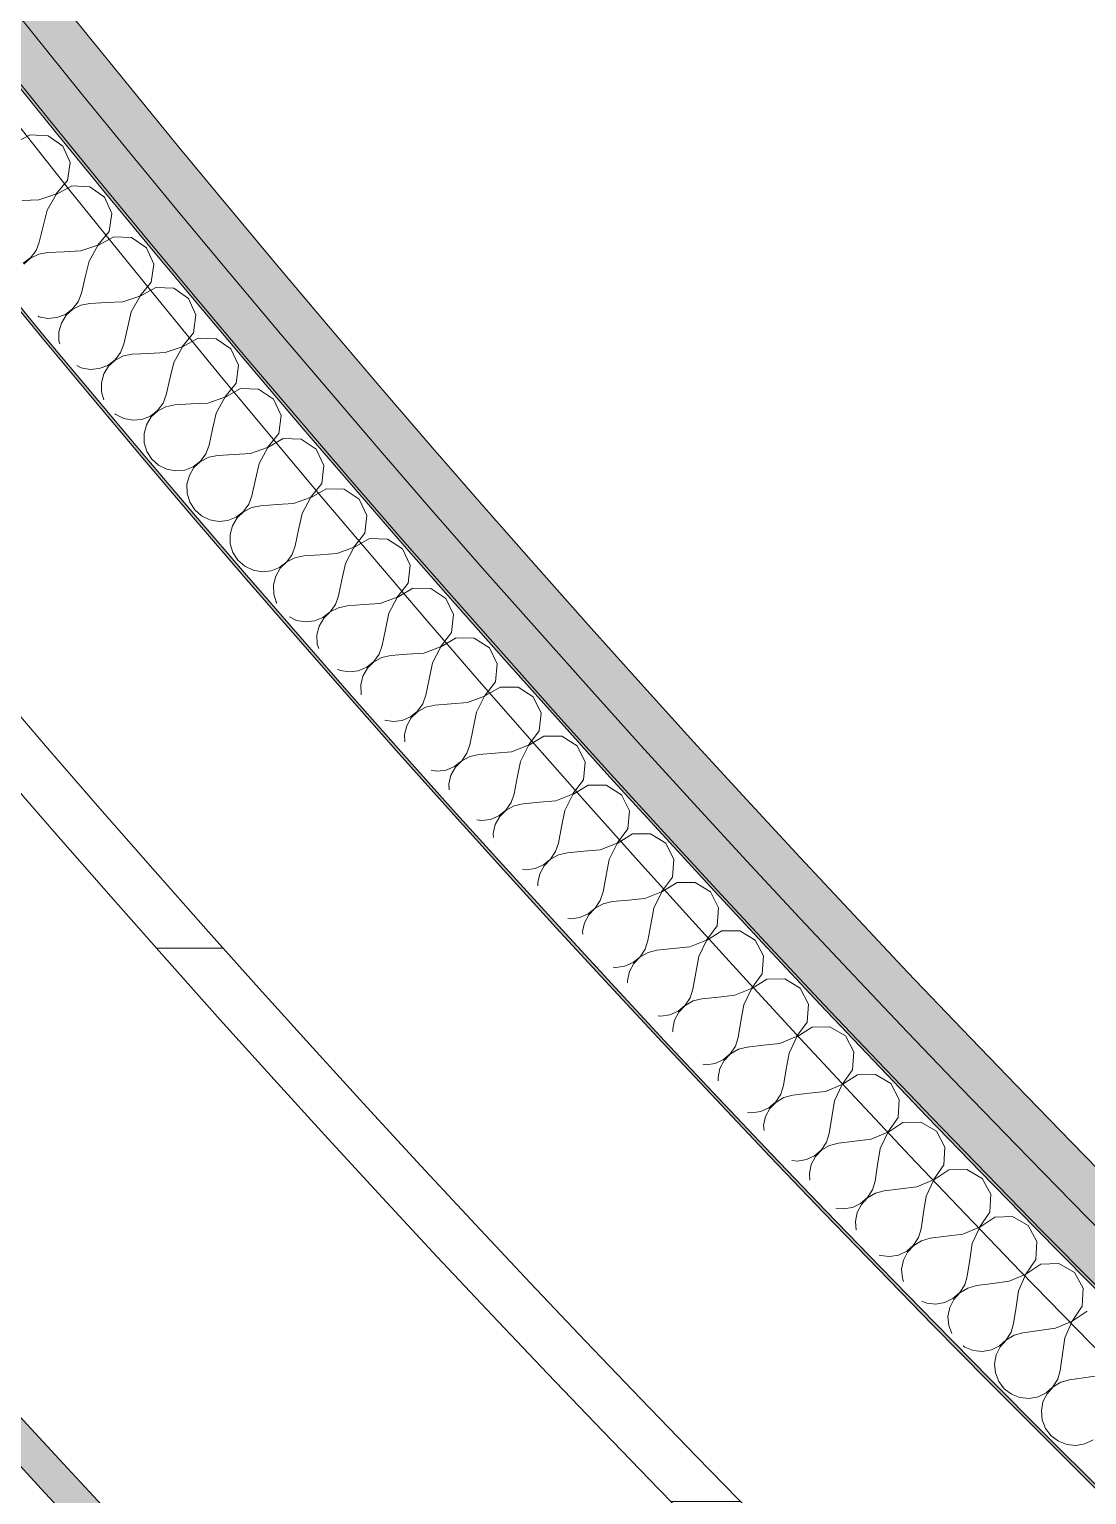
# Model space of a CAD drawing. Header units: millimetres. Extents: x -89663 to 74273, y -103666 to 18539.
# Drawn here: x -39957 to -39575, y -67997 to -67468 of the extents above; entities that cross this region are included whole.
import ezdxf
from ezdxf.enums import TextEntityAlignment as Align

# ---------------------------------------------------------------- set-up
doc = ezdxf.new("R2010")
doc.units = ezdxf.units.MM
doc.header["$MEASUREMENT"] = 0
doc.linetypes.add('Double Dashed', pattern=[1093.611073, 529.166651, -211.666656, 141.111112, -211.666656])
doc.linetypes.add('Hidden Line', pattern=[55, 45, -10])
for name, color, linetype in [('A-25-M_Wall_Ext', 7, 'Continuous'), ('A-25-M_Wall_Int', 7, 'Continuous'), ('New_A-05-M_Gross_Int_Circulation', 7, 'Continuous'), ('New_A-15-MG_Structural_Grid_Phase_2', 7, 'Continuous'), ('New_A-20-M_Floor_Slab', 7, 'Continuous'), ('New_A-20-M_Hard_Landscape', 7, 'Continuous'), ('New_A-25-M_Wall_Ext', 7, 'Continuous'), ('New_A-25-M_Wall_Int', 7, 'Continuous'), ('New_A-40-M_Soft_Landscaping_P2', 7, 'Continuous')]:
    doc.layers.add(name, color=color, linetype=linetype)
for name, color, linetype, lineweight in [('A-25-M_Wall_Ext_Pen_No__87', 8, 'Continuous', 20), ('A-25-M_Wall_Int_Pen_No__193', 7, 'Continuous', 18), ('New_A-20-M_Floor_Slab_Pen_No__89', 8, 'Continuous', 20), ('New_A-25-M_Wall_Ext_Pen_No__87', 8, 'Continuous', 20), ('New_A-25-M_Wall_Int_Pen_No__1', 7, 'Continuous', 13), ('New_A-25-M_Wall_Int_Pen_No__150', 7, 'Continuous', 0), ('New_A-40-M_Soft_Landscaping_P2_Pen_No__150', 7, 'Continuous', 0), ('New_ArchiCAD Zone Stamps_Pen_No__9', 7, 'Continuous', 13)]:
    doc.layers.add(name, color=color, linetype=linetype, lineweight=lineweight)
for name, color, linetype, lineweight, true_color in [('A-25-M_Wall_Int_Pen_No__107', 7, 'Continuous', 15, 0xa6a6a6), ('A-25-M_Wall_Int_Pen_No__149', 7, 'Continuous', 0, 0x2a2a2a), ('New_A-05-M_Gross_Int_Circulation_Pen_No__74', 7, 'Continuous', 20, 0x606060), ('New_A-15-MG_Structural_Grid_Phase_2_Pen_No__222', 7, 'Continuous', 13, 0x65af33), ('New_A-20-M_Hard_Landscape_Pen_No__53', 7, 'Continuous', 35, 0x444444), ('New_A-25-M_Wall_Ext_Pen_No__107', 7, 'Continuous', 15, 0xa6a6a6), ('New_A-25-M_Wall_Ext_Pen_No__27', 7, 'Continuous', 50, 0x2a2a2a), ('New_A-25-M_Wall_Int_Pen_No__107', 7, 'Continuous', 15, 0xa6a6a6), ('New_A-25-M_Wall_Int_Pen_No__81', 7, 'Continuous', 20, 0x6a6a6a)]:
    doc.layers.add(name, color=color, linetype=linetype, lineweight=lineweight, true_color=true_color)
doc.styles.add('GENERATED_STYLE_1', font='')
doc.styles.add('GENERATED_STYLE_3', font='')
doc.styles.get('GENERATED_STYLE_1').set_extended_font_data('Arial', bold=True)
doc.styles.get('GENERATED_STYLE_3').set_extended_font_data('Arial')

# ---------------------------------------------------------------- blocks, each defined once
blk = doc.blocks.new('Stair 07 _INB 0168_3_1', base_point=(-36902.6, -62923.54))
at = {"layer": 'New_A-05-M_Gross_Int_Circulation_Pen_No__74', "linetype": 'Continuous'}
blk.add_arc((-35590.81, -64044.6), 5572.84, 205.17635, 243.44538, dxfattribs=at)
at = {"layer": 'New_ArchiCAD Zone Stamps_Pen_No__9'}
for tag, height, style, p in [('ROOM_NAME', 250, 'GENERATED_STYLE_1', (-37168.15, -61611.29)), ('zoneNameLine2', 250, 'GENERATED_STYLE_1', (-37356.58, -62043.42)), ('ROOM_NUMBER', 200, 'GENERATED_STYLE_3', (-37545.01, -62464.13)), ('measuredAreaCode', 200, 'GENERATED_STYLE_3', (-37702.04, -62824.24)), ('DUMMY_649', 200, 'GENERATED_STYLE_3', (-37394.63, -62958.28)), ('DUMMY_650', 200, 'GENERATED_STYLE_3', (-36905.29, -63171.66)), ('DUMMY_651', 133.33, 'GENERATED_STYLE_3', (-36626, -63278.2))]:
    blk.add_attdef(tag, text='', height=height, rotation=336.4404, dxfattribs=dict(at, style=style)).set_placement(p, align=Align.TOP_LEFT)
blk = doc.blocks.new('Mesh_5_1', base_point=(-56628.5, -71821.01))
at = {"layer": 'New_A-20-M_Hard_Landscape_Pen_No__53', "linetype": 'Continuous', "flags": 128}
blk.add_lwpolyline([(-50733.29, -76386.27), (-45824.1, -78214.16), (-37862.26, -79362.98), (-25566.81, -79831.65), (-15524.66, -79453.14, 0.018331), (-5629.03, -78358.93), (-5812.18, -77015.43, 0.064555), (8110.91, -71321.81), (8166.87, -71194.51), (9811.35, -67453.22), (11682.05, -63197.26), (9115.45, -62078.09), (8602.87, -63253.59), (5945.5, -69347.79, -0.091986), (-14657.07, -75939.89), (-17579.25, -76160.81, -0.138824), (-37194.67, -72335.54, -0.171752), (-44779.44, -64647.12), (-44956.5, -64631.22), (-45033.77, -63133.21), (-45111.04, -61635.21), (-45188.32, -60137.2), (-45265.59, -58639.19), (-51572.37, -58963.59)], format="xyb", dxfattribs=at)
blk = doc.blocks.new('Mesh_33_1', base_point=(-40933.13, -67038.12))
at = {"layer": 'New_A-40-M_Soft_Landscaping_P2_Pen_No__150', "linetype": 'Continuous', "flags": 128}
blk.add_lwpolyline([(-40933.13, -67038.12, 0.320491), (-40900.75, -69852.74, 0.075053), (-37194.67, -72335.54, 0.135492), (-17580.92, -76160.23), (-17996.04, -70642.96, -0.183873), (-38079.88, -69688.08, -0.169448), (-40869.93, -67158.76, -0.091733)], format="xyb", close=True, dxfattribs=at)
blk = doc.blocks.new('Mesh_34_1', base_point=(-38055.11, -69698.86))
at = {"layer": 'New_A-40-M_Soft_Landscaping_P2_Pen_No__150', "linetype": 'Continuous', "flags": 128}
blk.add_lwpolyline([(-38055.11, -69698.86, -0.169694), (-40869.93, -67158.76, 0.334983), (-40169.42, -69894.96, 0.065126), (-36684.41, -71850.78, 0.165018), (-17774.28, -73559.95), (-17996.04, -70642.96, -0.183626)], format="xyb", close=True, dxfattribs=at)
blk = doc.blocks.new('Slab_46_1', base_point=(-44734.13, -52924.74))
at = {"layer": 'New_A-20-M_Floor_Slab_Pen_No__89', "linetype": 'Continuous', "flags": 128}
blk.add_lwpolyline([(-44734.13, -52924.74), (-44734.3, -52924.72, -0.179811), (-34721.45, -33027.69), (-34721.92, -33027.18), (-25959.6, -24873.2), (-20981.62, -27043.85), (-17009.56, -17934.66), (-17703.34, -17189.12), (-11222.85, -11158.55), (-10852.64, -11556.37), (-2918.66, -4173.23), (921.42, -599.75), (3259.49, -1619.27), (2636.44, -2195.91), (2144.41, -3324.28), (-4596.33, -18782.94), (-10337.07, -31948.28), (-13252.03, -30677.22), (-20095.26, -46371.16, -0.415568), (-30017.22, -50195.91), (-38341.96, -69287.69, -0.234037), (-41521.39, -64901.11, -0.022084), (-42146.95, -60901.38), (-44895.69, -59706.59, -0.043731)], format="xyb", close=True, dxfattribs=at)
blk = doc.blocks.new('*X542')
at = {"layer": 'New_A-25-M_Wall_Int_Pen_No__150', "linetype": 'Continuous'}
for p, q in [((-39956.73, -67505.99), (-39962.45, -67509.08)), ((-39950.23, -67506.36), (-39956.73, -67505.99)), ((-39944.9, -67510.09), (-39950.23, -67506.36)), ((-39942.32, -67516.06), (-39944.9, -67510.09)), ((-39943.26, -67522.5), (-39942.32, -67516.06)), ((-39947.44, -67527.49), (-39943.26, -67522.5)), ((-39953.62, -67529.53), (-39947.44, -67527.49)), ((-39947.38, -67527.56), (-39950.59, -67533.22)), ((-39941.66, -67524.45), (-39947.38, -67527.56)), ((-39935.17, -67524.8), (-39941.66, -67524.45)), ((-39929.82, -67528.51), (-39935.17, -67524.8)), ((-39927.22, -67534.47), (-39929.82, -67528.51)), ((-39953.62, -67529.53), (-39959.57, -67529.77)), ((-39950.59, -67533.22), (-39952, -67539.01)), ((-39952, -67539.01), (-39953.41, -67544.81)), ((-39928.13, -67540.91), (-39927.22, -67534.47)), ((-39954.61, -67547.86), (-39953.41, -67544.81)), ((-39932.29, -67545.91), (-39928.13, -67540.91)), ((-39926.53, -67542.85), (-39932.23, -67545.99)), ((-39920.03, -67543.17), (-39926.53, -67542.85)), ((-39914.67, -67546.86), (-39920.03, -67543.17)), ((-39956.61, -67550.47), (-39954.61, -67547.86)), ((-39953.6, -67549.09), (-39956.55, -67550.55)), ((-39950.37, -67548.5), (-39953.6, -67549.09)), ((-39944.41, -67548.24), (-39950.37, -67548.5)), ((-39938.46, -67547.98), (-39944.41, -67548.24)), ((-39938.46, -67547.98), (-39932.29, -67545.91)), ((-39932.23, -67545.99), (-39935.42, -67551.66)), ((-39912.04, -67552.81), (-39914.67, -67546.86)), ((-39959.25, -67552.43), (-39956.61, -67550.47)), ((-39956.55, -67550.55), (-39958.98, -67552.76)), ((-39935.42, -67551.66), (-39936.8, -67557.46)), ((-39912.92, -67559.25), (-39912.04, -67552.81)), ((-39936.8, -67557.46), (-39938.18, -67563.25)), ((-39917.06, -67564.27), (-39912.92, -67559.25)), ((-39939.38, -67566.32), (-39938.18, -67563.25)), ((-39923.22, -67566.36), (-39917.06, -67564.27)), ((-39917, -67564.35), (-39920.17, -67570.03)), ((-39911.31, -67561.19), (-39917, -67564.35)), ((-39904.81, -67561.48), (-39911.31, -67561.19)), ((-39899.43, -67565.14), (-39904.81, -67561.48)), ((-39896.78, -67571.08), (-39899.43, -67565.14)), ((-39947.06, -67572.08), (-39943.99, -67570.91)), ((-39943.73, -67571.23), (-39945.45, -67574.03)), ((-39943.99, -67570.91), (-39941.36, -67568.94)), ((-39941.3, -67569.01), (-39943.73, -67571.23)), ((-39941.36, -67568.94), (-39939.38, -67566.32)), ((-39938.36, -67567.54), (-39941.3, -67569.01)), ((-39935.13, -67566.94), (-39938.36, -67567.54)), ((-39929.18, -67566.65), (-39935.13, -67566.94)), ((-39923.22, -67566.36), (-39929.18, -67566.65)), ((-39920.17, -67570.03), (-39921.53, -67575.83)), ((-39897.64, -67577.53), (-39896.78, -67571.08)), ((-39953.88, -67571.59), (-39953.58, -67571.74)), ((-39953.58, -67571.74), (-39950.34, -67572.37)), ((-39950.34, -67572.37), (-39947.06, -67572.08)), ((-39945.45, -67574.03), (-39946.33, -67577.2)), ((-39921.53, -67575.83), (-39922.88, -67581.64)), ((-39946.33, -67577.2), (-39946.32, -67580.5)), ((-39946.32, -67580.5), (-39946, -67581.58)), ((-39924.07, -67584.71), (-39922.88, -67581.64)), ((-39901.76, -67582.57), (-39897.64, -67577.53)), ((-39896.02, -67579.46), (-39901.69, -67582.64)), ((-39889.52, -67579.73), (-39896.02, -67579.46)), ((-39884.13, -67583.37), (-39889.52, -67579.73)), ((-39928.66, -67589.32), (-39926.04, -67587.33)), ((-39925.98, -67587.41), (-39928.39, -67589.64)), ((-39926.04, -67587.33), (-39924.07, -67584.71)), ((-39923.04, -67585.93), (-39925.98, -67587.41)), ((-39919.82, -67585.31), (-39923.04, -67585.93)), ((-39913.86, -67585), (-39919.82, -67585.31)), ((-39907.91, -67584.69), (-39913.86, -67585)), ((-39907.91, -67584.69), (-39901.76, -67582.57)), ((-39901.69, -67582.64), (-39904.84, -67588.34)), ((-39881.45, -67589.29), (-39884.13, -67583.37)), ((-39939.85, -67589.39), (-39938.24, -67590.19)), ((-39938.24, -67590.19), (-39935, -67590.8)), ((-39935, -67590.8), (-39931.72, -67590.5)), ((-39931.72, -67590.5), (-39928.66, -67589.32)), ((-39930.1, -67592.44), (-39930.97, -67595.62)), ((-39928.39, -67589.64), (-39930.1, -67592.44)), ((-39904.84, -67588.34), (-39906.18, -67594.15)), ((-39882.28, -67595.75), (-39881.45, -67589.29)), ((-39930.97, -67595.62), (-39930.94, -67598.92)), ((-39906.18, -67594.15), (-39907.51, -67599.96)), ((-39886.38, -67600.8), (-39882.28, -67595.75)), ((-39880.65, -67597.67), (-39886.31, -67600.88)), ((-39874.15, -67597.91), (-39880.65, -67597.67)), ((-39868.74, -67601.53), (-39874.15, -67597.91)), ((-39930.94, -67598.92), (-39930.12, -67601.74)), ((-39910.64, -67605.67), (-39908.68, -67603.03)), ((-39908.68, -67603.03), (-39907.51, -67599.96)), ((-39898.47, -67603.28), (-39904.42, -67603.62)), ((-39892.52, -67602.94), (-39898.47, -67603.28)), ((-39892.52, -67602.94), (-39886.38, -67600.8)), ((-39886.31, -67600.88), (-39889.44, -67606.59)), ((-39866.04, -67607.44), (-39868.74, -67601.53)), ((-39926.11, -67606.83), (-39925.8, -67607.11)), ((-39925.8, -67607.11), (-39922.83, -67608.57)), ((-39922.83, -67608.57), (-39919.59, -67609.17)), ((-39916.31, -67608.86), (-39913.25, -67607.66)), ((-39912.98, -67607.98), (-39914.68, -67610.79)), ((-39913.25, -67607.66), (-39910.64, -67605.67)), ((-39910.58, -67605.74), (-39912.98, -67607.98)), ((-39907.65, -67604.25), (-39910.58, -67605.74)), ((-39904.42, -67603.62), (-39907.65, -67604.25)), ((-39889.44, -67606.59), (-39890.75, -67612.4)), ((-39866.84, -67613.9), (-39866.04, -67607.44)), ((-39919.59, -67609.17), (-39916.31, -67608.86)), ((-39914.68, -67610.79), (-39915.54, -67613.97)), ((-39890.75, -67612.4), (-39892.06, -67618.22)), ((-39915.54, -67613.97), (-39915.5, -67617.27)), ((-39915.5, -67617.27), (-39914.55, -67620.44)), ((-39893.21, -67621.3), (-39892.06, -67618.22)), ((-39877.06, -67621.14), (-39870.92, -67618.97)), ((-39870.86, -67619.05), (-39873.95, -67624.77)), ((-39870.92, -67618.97), (-39866.84, -67613.9)), ((-39865.21, -67615.81), (-39870.86, -67619.05)), ((-39858.71, -67616.03), (-39865.21, -67615.81)), ((-39853.29, -67619.62), (-39858.71, -67616.03)), ((-39914.55, -67620.44), (-39912.78, -67623.23)), ((-39912.78, -67623.23), (-39910.31, -67625.44)), ((-39897.77, -67625.94), (-39895.16, -67623.94)), ((-39895.1, -67624.01), (-39897.5, -67626.26)), ((-39895.16, -67623.94), (-39893.21, -67621.3)), ((-39892.18, -67622.51), (-39895.1, -67624.01)), ((-39888.96, -67621.86), (-39892.18, -67622.51)), ((-39883.01, -67621.5), (-39888.96, -67621.86)), ((-39877.06, -67621.14), (-39883.01, -67621.5)), ((-39850.56, -67625.53), (-39853.29, -67619.62)), ((-39910.31, -67625.44), (-39907.34, -67626.89)), ((-39907.34, -67626.89), (-39904.1, -67627.48)), ((-39904.1, -67627.48), (-39900.82, -67627.15)), ((-39900.82, -67627.15), (-39897.77, -67625.94)), ((-39899.18, -67629.08), (-39900.03, -67632.26)), ((-39897.5, -67626.26), (-39899.18, -67629.08)), ((-39873.95, -67624.77), (-39875.24, -67630.59)), ((-39851.33, -67631.99), (-39850.56, -67625.53)), ((-39900.03, -67632.26), (-39899.97, -67635.56)), ((-39875.24, -67630.59), (-39876.53, -67636.41)), ((-39855.39, -67637.08), (-39851.33, -67631.99)), ((-39849.69, -67633.89), (-39855.33, -67637.15)), ((-39843.19, -67634.08), (-39849.69, -67633.89)), ((-39837.75, -67637.65), (-39843.19, -67634.08)), ((-39899.97, -67635.56), (-39899.01, -67638.73)), ((-39899.01, -67638.73), (-39897.23, -67641.51)), ((-39879.61, -67642.14), (-39877.67, -67639.49)), ((-39877.67, -67639.49), (-39876.53, -67636.41)), ((-39873.41, -67640.04), (-39876.63, -67640.7)), ((-39867.46, -67639.66), (-39873.41, -67640.04)), ((-39861.52, -67639.27), (-39867.46, -67639.66)), ((-39861.52, -67639.27), (-39855.39, -67637.08)), ((-39855.33, -67637.15), (-39858.4, -67642.89)), ((-39835, -67643.55), (-39837.75, -67637.65)), ((-39897.23, -67641.51), (-39894.76, -67643.71)), ((-39894.76, -67643.71), (-39891.78, -67645.15)), ((-39891.78, -67645.15), (-39888.53, -67645.72)), ((-39888.53, -67645.72), (-39885.26, -67645.38)), ((-39885.26, -67645.38), (-39882.21, -67644.16)), ((-39881.93, -67644.47), (-39883.61, -67647.3)), ((-39882.21, -67644.16), (-39879.61, -67642.14)), ((-39879.55, -67642.22), (-39881.93, -67644.47)), ((-39876.63, -67640.7), (-39879.55, -67642.22)), ((-39858.4, -67642.89), (-39859.66, -67648.71)), ((-39835.75, -67650.01), (-39835, -67643.55)), ((-39883.61, -67647.3), (-39884.44, -67650.49)), ((-39884.44, -67650.49), (-39884.37, -67653.79)), ((-39859.66, -67648.71), (-39860.92, -67654.54)), ((-39839.78, -67655.12), (-39835.75, -67650.01)), ((-39884.37, -67653.79), (-39883.4, -67656.95)), ((-39862.05, -67657.63), (-39860.92, -67654.54)), ((-39845.9, -67657.33), (-39839.78, -67655.12)), ((-39839.72, -67655.19), (-39842.77, -67660.94)), ((-39834.1, -67651.91), (-39839.72, -67655.19)), ((-39827.59, -67652.07), (-39834.1, -67651.91)), ((-39822.14, -67655.62), (-39827.59, -67652.07)), ((-39819.36, -67661.5), (-39822.14, -67655.62)), ((-39883.4, -67656.95), (-39881.6, -67659.73)), ((-39881.6, -67659.73), (-39879.12, -67661.91)), ((-39866.57, -67662.31), (-39863.98, -67660.28)), ((-39863.92, -67660.36), (-39866.3, -67662.62)), ((-39863.98, -67660.28), (-39862.05, -67657.63)), ((-39861.01, -67658.83), (-39863.92, -67660.36)), ((-39857.79, -67658.15), (-39861.01, -67658.83)), ((-39851.85, -67657.75), (-39857.79, -67658.15)), ((-39845.9, -67657.33), (-39851.85, -67657.75)), ((-39842.77, -67660.94), (-39844.01, -67666.77)), ((-39820.09, -67667.97), (-39819.36, -67661.5)), ((-39879.12, -67661.91), (-39876.14, -67663.34)), ((-39876.14, -67663.34), (-39872.89, -67663.9)), ((-39872.89, -67663.9), (-39869.61, -67663.55)), ((-39869.61, -67663.55), (-39866.57, -67662.31)), ((-39867.96, -67665.46), (-39868.78, -67668.65)), ((-39866.3, -67662.62), (-39867.96, -67665.46)), ((-39844.01, -67666.77), (-39845.24, -67672.6)), ((-39868.78, -67668.65), (-39868.69, -67671.95)), ((-39868.69, -67671.95), (-39867.71, -67675.1)), ((-39824.1, -67673.09), (-39820.09, -67667.97)), ((-39818.43, -67669.86), (-39824.04, -67673.16)), ((-39811.92, -67669.99), (-39818.43, -67669.86)), ((-39806.46, -67673.52), (-39811.92, -67669.99)), ((-39867.71, -67675.1), (-39867.6, -67675.27)), ((-39848.28, -67678.36), (-39846.36, -67675.69)), ((-39845.31, -67676.89), (-39848.22, -67678.43)), ((-39846.36, -67675.69), (-39845.24, -67672.6)), ((-39842.1, -67676.2), (-39845.31, -67676.89)), ((-39836.15, -67675.77), (-39842.1, -67676.2)), ((-39830.21, -67675.33), (-39836.15, -67675.77)), ((-39830.21, -67675.33), (-39824.1, -67673.09)), ((-39824.04, -67673.16), (-39827.06, -67678.92)), ((-39803.66, -67679.39), (-39806.46, -67673.52)), ((-39863, -67680.25), (-39860.42, -67681.47)), ((-39860.42, -67681.47), (-39857.17, -67682.01)), ((-39857.17, -67682.01), (-39853.9, -67681.64)), ((-39853.9, -67681.64), (-39850.86, -67680.39)), ((-39850.58, -67680.71), (-39852.23, -67683.55)), ((-39850.86, -67680.39), (-39848.28, -67678.36)), ((-39848.22, -67678.43), (-39850.58, -67680.71)), ((-39827.06, -67678.92), (-39828.28, -67684.76)), ((-39804.35, -67685.86), (-39803.66, -67679.39)), ((-39852.23, -67683.55), (-39853.04, -67686.74)), ((-39853.04, -67686.74), (-39852.94, -67690.04)), ((-39828.28, -67684.76), (-39829.49, -67690.6)), ((-39808.34, -67691), (-39804.35, -67685.86)), ((-39802.69, -67687.74), (-39808.28, -67691.07)), ((-39796.18, -67687.85), (-39802.69, -67687.74)), ((-39790.7, -67691.35), (-39796.18, -67687.85)), ((-39852.94, -67690.04), (-39852.42, -67691.69)), ((-39830.59, -67693.69), (-39829.49, -67690.6)), ((-39814.44, -67693.27), (-39820.38, -67693.73)), ((-39814.44, -67693.27), (-39808.34, -67691)), ((-39808.28, -67691.07), (-39811.28, -67696.85)), ((-39787.87, -67697.21), (-39790.7, -67691.35)), ((-39838.1, -67699.68), (-39835.07, -67698.41)), ((-39835.07, -67698.41), (-39832.5, -67696.37)), ((-39832.44, -67696.44), (-39834.79, -67698.73)), ((-39832.5, -67696.37), (-39830.59, -67693.69)), ((-39829.54, -67694.89), (-39832.44, -67696.44)), ((-39826.33, -67694.19), (-39829.54, -67694.89)), ((-39820.38, -67693.73), (-39826.33, -67694.19)), ((-39811.28, -67696.85), (-39812.47, -67702.68)), ((-39788.54, -67703.68), (-39787.87, -67697.21)), ((-39845.58, -67699.08), (-39844.63, -67699.53)), ((-39844.63, -67699.53), (-39841.37, -67700.06)), ((-39841.37, -67700.06), (-39838.1, -67699.68)), ((-39836.43, -67701.58), (-39837.23, -67704.77)), ((-39834.79, -67698.73), (-39836.43, -67701.58)), ((-39812.47, -67702.68), (-39813.66, -67708.53)), ((-39792.51, -67708.84), (-39788.54, -67703.68)), ((-39837.23, -67704.77), (-39837.11, -67708.07)), ((-39837.11, -67708.07), (-39837.03, -67708.33)), ((-39814.75, -67711.63), (-39813.66, -67708.53)), ((-39798.6, -67711.13), (-39792.51, -67708.84)), ((-39792.45, -67708.91), (-39795.42, -67714.7)), ((-39786.87, -67705.56), (-39792.45, -67708.91)), ((-39780.36, -67705.64), (-39786.87, -67705.56)), ((-39774.87, -67709.12), (-39780.36, -67705.64)), ((-39772.02, -67714.97), (-39774.87, -67709.12)), ((-39819.21, -67716.37), (-39816.65, -67714.31)), ((-39816.58, -67714.38), (-39818.93, -67716.68)), ((-39816.65, -67714.31), (-39814.75, -67711.63)), ((-39813.69, -67712.82), (-39816.58, -67714.38)), ((-39810.48, -67712.1), (-39813.69, -67712.82)), ((-39804.54, -67711.62), (-39810.48, -67712.1)), ((-39798.6, -67711.13), (-39804.54, -67711.62)), ((-39828.49, -67717.56), (-39825.5, -67718.04)), ((-39825.5, -67718.04), (-39822.24, -67717.64)), ((-39822.24, -67717.64), (-39819.21, -67716.37)), ((-39820.56, -67719.54), (-39821.34, -67722.73)), ((-39818.93, -67716.68), (-39820.56, -67719.54)), ((-39795.42, -67714.7), (-39796.59, -67720.54)), ((-39772.66, -67721.44), (-39772.02, -67714.97)), ((-39821.34, -67722.73), (-39821.23, -67725.41)), ((-39796.59, -67720.54), (-39797.75, -67726.39)), ((-39776.61, -67726.62), (-39772.66, -67721.44)), ((-39770.98, -67723.32), (-39776.54, -67726.69)), ((-39764.47, -67723.37), (-39770.98, -67723.32)), ((-39758.96, -67726.83), (-39764.47, -67723.37)), ((-39800.72, -67732.19), (-39798.83, -67729.5)), ((-39798.83, -67729.5), (-39797.75, -67726.39)), ((-39794.56, -67729.96), (-39797.77, -67730.68)), ((-39788.62, -67729.45), (-39794.56, -67729.96)), ((-39782.69, -67728.94), (-39788.62, -67729.45)), ((-39782.69, -67728.94), (-39776.61, -67726.62)), ((-39776.54, -67726.69), (-39779.49, -67732.49)), ((-39756.09, -67732.66), (-39758.96, -67726.83)), ((-39811.8, -67735.61), (-39809.56, -67735.95)), ((-39809.56, -67735.95), (-39806.29, -67735.54)), ((-39806.29, -67735.54), (-39803.27, -67734.26)), ((-39802.99, -67734.57), (-39804.61, -67737.43)), ((-39803.27, -67734.26), (-39800.72, -67732.19)), ((-39800.65, -67732.26), (-39802.99, -67734.57)), ((-39797.77, -67730.68), (-39800.65, -67732.26)), ((-39779.49, -67732.49), (-39780.64, -67738.34)), ((-39756.7, -67739.14), (-39756.09, -67732.66)), ((-39804.61, -67737.43), (-39805.37, -67740.63)), ((-39805.37, -67740.63), (-39805.29, -67742.65)), ((-39780.64, -67738.34), (-39781.77, -67744.19)), ((-39760.63, -67744.33), (-39756.7, -67739.14)), ((-39782.84, -67747.3), (-39781.77, -67744.19)), ((-39766.7, -67746.67), (-39760.63, -67744.33)), ((-39760.56, -67744.4), (-39763.49, -67750.21)), ((-39755.01, -67741), (-39760.56, -67744.4)), ((-39748.5, -67741.03), (-39755.01, -67741)), ((-39742.98, -67744.46), (-39748.5, -67741.03)), ((-39740.08, -67750.28), (-39742.98, -67744.46)), ((-39787.26, -67752.08), (-39784.71, -67750)), ((-39784.65, -67750.07), (-39786.98, -67752.39)), ((-39784.71, -67750), (-39782.84, -67747.3)), ((-39781.77, -67748.48), (-39784.65, -67750.07)), ((-39778.57, -67747.74), (-39781.77, -67748.48)), ((-39772.63, -67747.21), (-39778.57, -67747.74)), ((-39766.7, -67746.67), (-39772.63, -67747.21)), ((-39763.49, -67750.21), (-39764.61, -67756.06)), ((-39740.67, -67756.77), (-39740.08, -67750.28)), ((-39795.21, -67753.55), (-39793.54, -67753.8)), ((-39793.54, -67753.8), (-39790.28, -67753.38)), ((-39790.28, -67753.38), (-39787.26, -67752.08)), ((-39788.58, -67755.26), (-39789.33, -67758.46)), ((-39786.98, -67752.39), (-39788.58, -67755.26)), ((-39764.61, -67756.06), (-39765.72, -67761.92)), ((-39744.57, -67761.97), (-39740.67, -67756.77)), ((-39789.33, -67758.46), (-39789.26, -67759.98)), ((-39766.77, -67765.04), (-39765.72, -67761.92)), ((-39750.63, -67764.34), (-39744.57, -67761.97)), ((-39744.51, -67762.04), (-39747.41, -67767.87)), ((-39738.97, -67758.62), (-39744.51, -67762.04)), ((-39732.46, -67758.62), (-39738.97, -67758.62)), ((-39726.93, -67762.03), (-39732.46, -67758.62)), ((-39724, -67767.84), (-39726.93, -67762.03)), ((-39768.64, -67767.74), (-39766.77, -67765.04)), ((-39765.7, -67766.21), (-39768.57, -67767.81)), ((-39762.5, -67765.46), (-39765.7, -67766.21)), ((-39756.57, -67764.9), (-39762.5, -67765.46)), ((-39750.63, -67764.34), (-39756.57, -67764.9)), ((-39778.71, -67771.4), (-39777.45, -67771.58)), ((-39777.45, -67771.58), (-39774.19, -67771.14)), ((-39774.19, -67771.14), (-39771.17, -67769.83)), ((-39770.89, -67770.14), (-39772.48, -67773.02)), ((-39771.17, -67769.83), (-39768.64, -67767.74)), ((-39768.57, -67767.81), (-39770.89, -67770.14)), ((-39747.41, -67767.87), (-39748.51, -67773.72)), ((-39724.56, -67774.32), (-39724, -67767.84)), ((-39772.48, -67773.02), (-39773.22, -67776.22)), ((-39773.22, -67776.22), (-39773.16, -67777.39)), ((-39748.51, -67773.72), (-39749.6, -67779.58)), ((-39728.45, -67779.55), (-39724.56, -67774.32)), ((-39722.86, -67776.17), (-39728.38, -67779.62)), ((-39716.35, -67776.15), (-39722.86, -67776.17)), ((-39710.8, -67779.53), (-39716.35, -67776.15)), ((-39752.49, -67785.42), (-39750.63, -67782.7)), ((-39750.63, -67782.7), (-39749.6, -67779.58)), ((-39746.36, -67783.11), (-39749.56, -67783.88)), ((-39740.43, -67782.53), (-39746.36, -67783.11)), ((-39734.5, -67781.94), (-39740.43, -67782.53)), ((-39734.5, -67781.94), (-39728.45, -67779.55)), ((-39728.38, -67779.62), (-39731.26, -67785.45)), ((-39707.85, -67785.33), (-39710.8, -67779.53)), ((-39758.02, -67788.84), (-39755.01, -67787.52)), ((-39754.73, -67787.83), (-39756.31, -67790.71)), ((-39755.01, -67787.52), (-39752.49, -67785.42)), ((-39752.42, -67785.49), (-39754.73, -67787.83)), ((-39749.56, -67783.88), (-39752.42, -67785.49)), ((-39731.26, -67785.45), (-39732.33, -67791.32)), ((-39708.39, -67791.82), (-39707.85, -67785.33)), ((-39762.29, -67789.15), (-39761.28, -67789.29)), ((-39761.28, -67789.29), (-39758.02, -67788.84)), ((-39756.31, -67790.71), (-39757.04, -67793.92)), ((-39757.04, -67793.92), (-39756.98, -67794.89)), ((-39732.33, -67791.32), (-39733.4, -67797.18)), ((-39712.25, -67797.06), (-39708.39, -67791.82)), ((-39706.67, -67793.66), (-39712.18, -67797.13)), ((-39700.17, -67793.6), (-39706.67, -67793.66)), ((-39694.6, -67796.97), (-39700.17, -67793.6)), ((-39734.42, -67800.31), (-39733.4, -67797.18)), ((-39718.29, -67799.48), (-39712.25, -67797.06)), ((-39712.18, -67797.13), (-39715.04, -67802.97)), ((-39691.63, -67802.75), (-39694.6, -67796.97)), ((-39738.78, -67805.14), (-39736.26, -67803.03)), ((-39736.2, -67803.1), (-39738.5, -67805.44)), ((-39736.26, -67803.03), (-39734.42, -67800.31)), ((-39733.34, -67801.47), (-39736.2, -67803.1)), ((-39730.15, -67800.69), (-39733.34, -67801.47)), ((-39724.22, -67800.09), (-39730.15, -67800.69)), ((-39718.29, -67799.48), (-39724.22, -67800.09)), ((-39715.04, -67802.97), (-39716.08, -67808.84)), ((-39692.14, -67809.24), (-39691.63, -67802.75)), ((-39745.95, -67806.81), (-39745.04, -67806.94)), ((-39745.04, -67806.94), (-39741.78, -67806.48)), ((-39741.78, -67806.48), (-39738.78, -67805.14)), ((-39740.06, -67808.33), (-39740.78, -67811.55)), ((-39738.5, -67805.44), (-39740.06, -67808.33)), ((-39716.08, -67808.84), (-39717.12, -67814.71)), ((-39695.97, -67814.5), (-39692.14, -67809.24)), ((-39740.78, -67811.55), (-39740.72, -67812.47)), ((-39718.13, -67817.84), (-39717.12, -67814.71)), ((-39702.01, -67816.94), (-39695.97, -67814.5)), ((-39695.91, -67814.57), (-39698.74, -67820.43)), ((-39690.42, -67811.08), (-39695.91, -67814.57)), ((-39683.91, -67810.99), (-39690.42, -67811.08)), ((-39678.33, -67814.34), (-39683.91, -67810.99)), ((-39675.33, -67820.11), (-39678.33, -67814.34)), ((-39719.96, -67820.57), (-39718.13, -67817.84)), ((-39717.05, -67819), (-39719.9, -67820.64)), ((-39713.86, -67818.21), (-39717.05, -67819)), ((-39707.93, -67817.58), (-39713.86, -67818.21)), ((-39702.01, -67816.94), (-39707.93, -67817.58)), ((-39675.81, -67826.6), (-39675.33, -67820.11)), ((-39729.7, -67824.39), (-39728.73, -67824.52)), ((-39728.73, -67824.52), (-39725.47, -67824.04)), ((-39725.47, -67824.04), (-39722.47, -67822.69)), ((-39722.19, -67822.99), (-39723.74, -67825.89)), ((-39722.47, -67822.69), (-39719.96, -67820.57)), ((-39719.9, -67820.64), (-39722.19, -67822.99)), ((-39698.74, -67820.43), (-39699.76, -67826.3)), ((-39723.74, -67825.89), (-39724.44, -67829.11)), ((-39724.44, -67829.11), (-39724.38, -67830.14)), ((-39699.76, -67826.3), (-39700.78, -67832.17)), ((-39679.63, -67831.87), (-39675.81, -67826.6)), ((-39674.08, -67828.43), (-39679.56, -67831.94)), ((-39667.58, -67828.32), (-39674.08, -67828.43)), ((-39661.98, -67831.64), (-39667.58, -67828.32)), ((-39703.59, -67838.04), (-39701.78, -67835.3)), ((-39701.78, -67835.3), (-39700.78, -67832.17)), ((-39697.5, -67835.66), (-39700.69, -67836.46)), ((-39691.57, -67835), (-39697.5, -67835.66)), ((-39685.65, -67834.34), (-39691.57, -67835)), ((-39685.65, -67834.34), (-39679.63, -67831.87)), ((-39679.56, -67831.94), (-39682.37, -67837.81)), ((-39658.96, -67837.4), (-39661.98, -67831.64)), ((-39712.34, -67842.03), (-39709.08, -67841.54)), ((-39709.08, -67841.54), (-39706.09, -67840.17)), ((-39705.81, -67840.48), (-39707.35, -67843.38)), ((-39706.09, -67840.17), (-39703.59, -67838.04)), ((-39703.53, -67838.11), (-39705.81, -67840.48)), ((-39700.69, -67836.46), (-39703.53, -67838.11)), ((-39682.37, -67837.81), (-39683.37, -67843.69)), ((-39659.42, -67843.89), (-39658.96, -67837.4)), ((-39713.53, -67841.87), (-39712.34, -67842.03)), ((-39707.35, -67843.38), (-39708.04, -67846.6)), ((-39708.04, -67846.6), (-39707.95, -67847.91)), ((-39683.37, -67843.69), (-39684.36, -67849.56)), ((-39663.21, -67849.17), (-39659.42, -67843.89)), ((-39657.68, -67845.71), (-39663.14, -67849.24)), ((-39651.18, -67845.57), (-39657.68, -67845.71)), ((-39645.57, -67848.87), (-39651.18, -67845.57)), ((-39685.34, -67852.7), (-39684.36, -67849.56)), ((-39669.22, -67851.67), (-39675.14, -67852.36)), ((-39669.22, -67851.67), (-39663.21, -67849.17)), ((-39663.14, -67849.24), (-39665.93, -67855.13)), ((-39642.52, -67854.62), (-39645.57, -67848.87)), ((-39689.64, -67857.59), (-39687.15, -67855.45)), ((-39687.08, -67855.52), (-39689.35, -67857.89)), ((-39687.15, -67855.45), (-39685.34, -67852.7)), ((-39684.25, -67853.86), (-39687.08, -67855.52)), ((-39681.06, -67853.04), (-39684.25, -67853.86)), ((-39675.14, -67852.36), (-39681.06, -67853.04)), ((-39665.93, -67855.13), (-39666.9, -67861.01)), ((-39642.95, -67861.11), (-39642.52, -67854.62)), ((-39697.44, -67859.27), (-39695.88, -67859.47)), ((-39695.88, -67859.47), (-39692.63, -67858.96)), ((-39692.63, -67858.96), (-39689.64, -67857.59)), ((-39690.88, -67860.8), (-39691.56, -67864.02)), ((-39689.35, -67857.89), (-39690.88, -67860.8)), ((-39666.9, -67861.01), (-39667.87, -67866.89)), ((-39646.72, -67866.41), (-39642.95, -67861.11)), ((-39634.7, -67862.76), (-39641.21, -67862.92)), ((-39629.08, -67866.03), (-39634.7, -67862.76)), ((-39691.56, -67864.02), (-39691.43, -67865.77)), ((-39668.84, -67870.03), (-39667.87, -67866.89)), ((-39652.72, -67868.93), (-39646.72, -67866.41)), ((-39646.65, -67866.48), (-39649.41, -67872.37)), ((-39641.21, -67862.92), (-39646.65, -67866.48)), ((-39626.01, -67871.77), (-39629.08, -67866.03)), ((-39673.12, -67874.93), (-39670.63, -67872.78)), ((-39670.57, -67872.85), (-39672.83, -67875.24)), ((-39670.63, -67872.78), (-39668.84, -67870.03)), ((-39667.74, -67871.18), (-39670.57, -67872.85)), ((-39664.56, -67870.35), (-39667.74, -67871.18)), ((-39658.64, -67869.64), (-39664.56, -67870.35)), ((-39652.72, -67868.93), (-39658.64, -67869.64)), ((-39649.41, -67872.37), (-39650.36, -67878.26)), ((-39626.41, -67878.26), (-39626.01, -67871.77)), ((-39681.43, -67876.59), (-39679.35, -67876.84)), ((-39679.35, -67876.84), (-39676.09, -67876.32)), ((-39676.09, -67876.32), (-39673.12, -67874.93)), ((-39674.35, -67878.15), (-39675.01, -67881.38)), ((-39672.83, -67875.24), (-39674.35, -67878.15)), ((-39650.36, -67878.26), (-39651.3, -67884.14)), ((-39630.16, -67883.58), (-39626.41, -67878.26)), ((-39675.01, -67881.38), (-39674.83, -67883.72)), ((-39636.15, -67886.12), (-39630.16, -67883.58)), ((-39630.09, -67883.65), (-39632.83, -67889.55)), ((-39624.66, -67880.07), (-39630.09, -67883.65)), ((-39618.16, -67879.87), (-39624.66, -67880.07)), ((-39612.52, -67883.12), (-39618.16, -67879.87)), ((-39609.43, -67888.85), (-39612.52, -67883.12)), ((-39654.05, -67890.05), (-39652.26, -67887.29)), ((-39651.16, -67888.43), (-39653.98, -67890.12)), ((-39652.26, -67887.29), (-39651.3, -67884.14)), ((-39647.98, -67887.59), (-39651.16, -67888.43)), ((-39642.06, -67886.86), (-39647.98, -67887.59)), ((-39636.15, -67886.12), (-39642.06, -67886.86)), ((-39609.8, -67895.34), (-39609.43, -67888.85)), ((-39665.49, -67893.82), (-39662.74, -67894.14)), ((-39662.74, -67894.14), (-39659.49, -67893.61)), ((-39659.49, -67893.61), (-39656.52, -67892.21)), ((-39656.23, -67892.51), (-39657.74, -67895.43)), ((-39656.52, -67892.21), (-39654.05, -67890.05)), ((-39653.98, -67890.12), (-39656.23, -67892.51)), ((-39632.83, -67889.55), (-39633.75, -67895.44)), ((-39657.74, -67895.43), (-39658.38, -67898.66)), ((-39658.38, -67898.66), (-39658.13, -67901.78)), ((-39633.75, -67895.44), (-39634.67, -67901.33)), ((-39613.53, -67900.68), (-39609.8, -67895.34)), ((-39608.04, -67897.14), (-39613.46, -67900.74)), ((-39601.54, -67896.92), (-39608.04, -67897.14)), ((-39595.89, -67900.15), (-39601.54, -67896.92)), ((-39637.39, -67907.25), (-39635.61, -67904.48)), ((-39635.61, -67904.48), (-39634.67, -67901.33)), ((-39631.33, -67904.76), (-39634.5, -67905.62)), ((-39625.42, -67904.01), (-39631.33, -67904.76)), ((-39619.51, -67903.25), (-39625.42, -67904.01)), ((-39619.51, -67903.25), (-39613.53, -67900.68)), ((-39613.46, -67900.74), (-39616.17, -67906.66)), ((-39592.77, -67905.86), (-39595.89, -67900.15)), ((-39642.82, -67910.83), (-39639.85, -67909.42)), ((-39639.56, -67909.72), (-39641.05, -67912.65)), ((-39639.85, -67909.42), (-39637.39, -67907.25)), ((-39637.32, -67907.32), (-39639.56, -67909.72)), ((-39634.5, -67905.62), (-39637.32, -67907.32)), ((-39616.17, -67906.66), (-39617.07, -67912.55)), ((-39593.12, -67912.36), (-39592.77, -67905.86)), ((-39649.75, -67910.84), (-39649.34, -67911.01)), ((-39649.34, -67911.01), (-39646.06, -67911.38)), ((-39646.06, -67911.38), (-39642.82, -67910.83)), ((-39641.05, -67912.65), (-39641.69, -67915.88)), ((-39617.07, -67912.55), (-39617.96, -67918.45)), ((-39596.82, -67917.7), (-39593.12, -67912.36)), ((-39591.35, -67914.15), (-39596.76, -67917.77)), ((-39584.85, -67913.9), (-39591.35, -67914.15)), ((-39579.19, -67917.1), (-39584.85, -67913.9)), ((-39641.69, -67915.88), (-39641.41, -67919.16)), ((-39641.41, -67919.16), (-39640.97, -67920.34)), ((-39618.89, -67921.6), (-39617.96, -67918.45)), ((-39602.79, -67920.3), (-39608.7, -67921.08)), ((-39602.79, -67920.3), (-39596.82, -67917.7)), ((-39596.76, -67917.77), (-39599.44, -67923.7)), ((-39576.05, -67922.8), (-39579.19, -67917.1)), ((-39623.11, -67926.56), (-39620.65, -67924.37)), ((-39620.59, -67924.44), (-39622.82, -67926.85)), ((-39620.65, -67924.37), (-39618.89, -67921.6)), ((-39617.78, -67922.74), (-39620.59, -67924.44)), ((-39614.61, -67921.86), (-39617.78, -67922.74)), ((-39608.7, -67921.08), (-39614.61, -67921.86)), ((-39599.44, -67923.7), (-39600.31, -67929.6)), ((-39576.37, -67929.3), (-39576.05, -67922.8)), ((-39634.37, -67927.47), (-39632.6, -67928.19)), ((-39632.6, -67928.19), (-39629.32, -67928.54)), ((-39629.32, -67928.54), (-39626.07, -67927.98)), ((-39626.07, -67927.98), (-39623.11, -67926.56)), ((-39624.3, -67929.79), (-39624.92, -67933.02)), ((-39622.82, -67926.85), (-39624.3, -67929.79)), ((-39600.31, -67929.6), (-39601.18, -67935.49)), ((-39580.05, -67934.66), (-39576.37, -67929.3)), ((-39574.59, -67931.08), (-39579.98, -67934.73)), ((-39624.92, -67933.02), (-39624.63, -67936.31)), ((-39624.63, -67936.31), (-39623.52, -67939.2)), ((-39602.1, -67938.65), (-39601.18, -67935.49)), ((-39586.01, -67937.28), (-39580.05, -67934.66)), ((-39579.98, -67934.73), (-39582.64, -67940.67)), ((-39606.3, -67943.63), (-39603.85, -67941.43)), ((-39603.78, -67941.5), (-39606, -67943.92)), ((-39603.85, -67941.43), (-39602.1, -67938.65)), ((-39600.98, -67939.78), (-39603.78, -67941.5)), ((-39597.82, -67938.9), (-39600.98, -67939.78)), ((-39591.91, -67938.09), (-39597.82, -67938.9)), ((-39586.01, -67937.28), (-39591.91, -67938.09)), ((-39582.64, -67940.67), (-39583.49, -67946.57)), ((-39619.45, -67943.6), (-39618.85, -67944.07)), ((-39618.85, -67944.07), (-39615.78, -67945.29)), ((-39615.78, -67945.29), (-39612.5, -67945.63)), ((-39612.5, -67945.63), (-39609.25, -67945.06)), ((-39609.25, -67945.06), (-39606.3, -67943.63)), ((-39607.47, -67946.86), (-39608.08, -67950.1)), ((-39606, -67943.92), (-39607.47, -67946.86)), ((-39583.49, -67946.57), (-39584.33, -67952.47)), ((-39608.08, -67950.1), (-39607.78, -67953.38)), ((-39585.24, -67955.63), (-39584.33, -67952.47)), ((-39607.78, -67953.38), (-39606.58, -67956.47)), ((-39606.58, -67956.47), (-39604.59, -67959.11)), ((-39586.98, -67958.42), (-39585.24, -67955.63)), ((-39584.12, -67956.76), (-39586.91, -67958.49)), ((-39580.95, -67955.86), (-39584.12, -67956.76)), ((-39575.05, -67955.03), (-39580.95, -67955.86)), ((-39569.15, -67954.2), (-39575.05, -67955.03)), ((-39604.59, -67959.11), (-39601.96, -67961.12)), ((-39601.96, -67961.12), (-39598.89, -67962.33)), ((-39598.89, -67962.33), (-39595.6, -67962.66)), ((-39595.6, -67962.66), (-39592.36, -67962.07)), ((-39592.36, -67962.07), (-39589.41, -67960.62)), ((-39589.12, -67960.92), (-39590.58, -67963.86)), ((-39589.41, -67960.62), (-39586.98, -67958.42)), ((-39586.91, -67958.49), (-39589.12, -67960.92)), ((-39590.58, -67963.86), (-39591.17, -67967.1)), ((-39591.17, -67967.1), (-39590.85, -67970.39)), ((-39590.85, -67970.39), (-39589.65, -67973.46)), ((-39589.65, -67973.46), (-39587.65, -67976.1)), ((-39587.65, -67976.1), (-39585.01, -67978.1)), ((-39585.01, -67978.1), (-39581.93, -67979.3)), ((-39578.64, -67979.61), (-39575.4, -67979.01)), ((-39575.4, -67979.01), (-39572.46, -67977.55)), ((-39581.93, -67979.3), (-39578.64, -67979.61))]:
    blk.add_line(p, q, dxfattribs=at)
blk = doc.blocks.new('Wall_143_1', base_point=(-40577.04, -66482.19))
at = {"layer": 'New_A-25-M_Wall_Int_Pen_No__107', "linetype": 'Continuous'}
for points in [[(-40621.21, -66427.56), (-40621.24, -66427.65, 0.161651), (-38098.7, -68976.58), (-38092.69, -68962.8, -0.161556), (-40607.26, -66422.08)], [(-40628.49, -66446.53), (-40628.54, -66446.68, 0.16107), (-38104.71, -68990.35), (-38098.7, -68976.58, -0.160976), (-40614.58, -66441.07)]]:
    blk.add_hatch(color=256, dxfattribs=at).paths.add_polyline_path(points)
at = {"layer": 'New_A-25-M_Wall_Int_Pen_No__81', "linetype": 'Continuous', "lineweight": 0, "true_color": 0x353535}
for points in [[(-40628.97, -66447.8), (-40629.03, -66447.94, 0.161031), (-38105.11, -68991.27), (-38104.71, -68990.35, -0.16103), (-40628.15, -66447.47)], [(-40653.73, -66512.31, 0.15909), (-38125.53, -69038.1), (-38125.13, -69037.18, -0.159083), (-40652.79, -66511.94)]]:
    blk.add_hatch(color=250, dxfattribs=at).paths.add_polyline_path(points)
at = {"layer": 'New_A-25-M_Wall_Int_Pen_No__1', "linetype": 'Continuous'}
for radius, start, end in [(5676.01, 206.19721, 243.05793), (5691.01, 206.48778, 243.06686), (5706.01, 206.48456, 243.07573), (5707.01, 206.9878, 243.07632), (5758.01, 206.948511, 243.106149), (5757.01, 206.94947, 243.105569)]:
    blk.add_arc((-35520.95, -63902.84), radius, start, end, dxfattribs=at)
at = {"layer": 'New_A-25-M_Wall_Int', "color": 250, "lineweight": 50, "true_color": 0x2a2a2a}
blk.add_blockref('*X542', (0, 0), dxfattribs=at)
blk = doc.blocks.new('Wall_232_1', base_point=(-41867.68, -65448.92))
at = {"layer": 'A-25-M_Wall_Ext_Pen_No__87', "linetype": 'Hidden Line'}
for radius, start, end in [(6194.09, 193.727472, 244.836991), (6533.09, 193.696044, 244.871747)]:
    blk.add_arc((-35520.36, -63902.08), radius, start, end, dxfattribs=at)
blk = doc.blocks.new('Wall_253_1', base_point=(-40952.9, -66526.24))
at = {"layer": 'A-25-M_Wall_Int_Pen_No__107', "linetype": 'Continuous'}
h = blk.add_hatch(dxfattribs=at)
h.set_pattern_fill('Plywood_0001', color=256, style=0, pattern_type=2)
h.set_pattern_definition([(0, (0, 0), (0, 200), [])])
h.paths.add_polyline_path([(-38154.38, -69129.28, -0.160154), (-40741.86, -66546.92), (-40758.69, -66553.53, 0.160229), (-38162.48, -69145.36)])
blk.add_hatch(color=256, dxfattribs=at).paths.add_polyline_path([(-40910.14, -66613, 0.16088), (-38235.38, -69290.03), (-38229.98, -69279.31, -0.160833), (-40898.92, -66608.6)])
at = {"layer": 'A-25-M_Wall_Int_Pen_No__149', "linetype": 'Continuous'}
for radius, start in [(5852.8, 206.859003), (6122.8, 206.619388)]:
    blk.add_arc((-35520.46, -63902.65), radius, start, 243.254545, dxfattribs=at)
at = {"layer": 'A-25-M_Wall_Int_Pen_No__193', "linetype": 'Continuous'}
for radius, start in [(5870.8, 206.84234), (6032.8, 206.696866), (6020.8, 206.707373)]:
    blk.add_arc((-35520.46, -63902.65), radius, start, 243.254545, dxfattribs=at)
blk = doc.blocks.new('Standard grid marker_25')
at = {"layer": 'New_A-15-MG_Structural_Grid_Phase_2_Pen_No__222', "linetype": 'Double Dashed'}
blk.add_arc((0, 0), 6044.09, 0, 51.078354, dxfattribs=at)
blk = doc.blocks.new('Wall_318_1', base_point=(-41145.89, -66576.68))
at = {"layer": 'New_A-25-M_Wall_Ext_Pen_No__107', "linetype": 'Continuous', "lineweight": 0, "true_color": 0x535353}
blk.add_hatch(color=251, dxfattribs=at).paths.add_polyline_path([(-41189.78, -66605.81), (-41232.97, -66626.41, 0.173001), (-38217.53, -69627.61), (-38175.98, -69536.65, -0.172952), (-41142.71, -66583.35)])
at = {"layer": 'New_A-25-M_Wall_Ext_Pen_No__27', "linetype": 'Continuous'}
for radius, end in [(6231.96, 244.754741), (6331.96, 244.765698)]:
    blk.add_arc((-35518.08, -63899.9), radius, 205.50534, end, dxfattribs=at)
blk = doc.blocks.new('Wall_319_1', base_point=(-41698.64, -64862.04))
at = {"layer": 'New_A-25-M_Wall_Ext_Pen_No__87', "linetype": 'Hidden Line'}
for radius in [6237.22, 6287.22]:
    blk.add_arc((-35538.5, -63884.51), radius, 189.016861, 244.969448, dxfattribs=at)

msp = doc.modelspace()

# ---------------------------------------------------------------- block references
at = {"layer": 'A-25-M_Wall_Ext', "color": 250, "lineweight": 50, "true_color": 0x2a2a2a}
msp.add_blockref('Wall_232_1', (-41867.68, -65448.92), dxfattribs=at)
at = {"layer": 'A-25-M_Wall_Int', "color": 250, "lineweight": 50, "true_color": 0x2a2a2a}
msp.add_blockref('Wall_253_1', (-40952.9, -66526.24), dxfattribs=at)
at = {"layer": 'New_A-05-M_Gross_Int_Circulation', "linetype": 'Continuous'}
msp.add_blockref('Stair 07 _INB 0168_3_1', (-36902.6, -62923.54), dxfattribs=at)
at = {"layer": 'New_A-15-MG_Structural_Grid_Phase_2', "color": 8, "linetype": 'Continuous', "lineweight": 15, "zscale": 1000, "rotation": 193.7422622324414}
msp.add_blockref('Standard grid marker_25', (-35520.36, -63902.08), dxfattribs=at)
at = {"layer": 'New_A-20-M_Floor_Slab', "color": 8, "linetype": 'Continuous', "lineweight": 20}
msp.add_blockref('Slab_46_1', (-44734.13, -52924.74), dxfattribs=at)
at = {"layer": 'New_A-20-M_Hard_Landscape', "color": 49, "lineweight": 35, "true_color": 0x444444}
msp.add_blockref('Mesh_5_1', (-56628.5, -71821.01), dxfattribs=at)
at = {"layer": 'New_A-25-M_Wall_Ext', "color": 250, "lineweight": 50, "true_color": 0x2a2a2a}
for name, p in [('Wall_318_1', (-41145.89, -66576.68)), ('Wall_319_1', (-41698.64, -64862.04))]:
    msp.add_blockref(name, p, dxfattribs=at)
at = {"layer": 'New_A-25-M_Wall_Int', "color": 250, "lineweight": 50, "true_color": 0x2a2a2a}
msp.add_blockref('Wall_143_1', (-40577.04, -66482.19), dxfattribs=at)
at = {"layer": 'New_A-40-M_Soft_Landscaping_P2'}
for name, p in [('Mesh_33_1', (-40933.13, -67038.12)), ('Mesh_34_1', (-38055.11, -69698.86))]:
    msp.add_blockref(name, p, dxfattribs=at)

doc.saveas('drawing.dxf')
